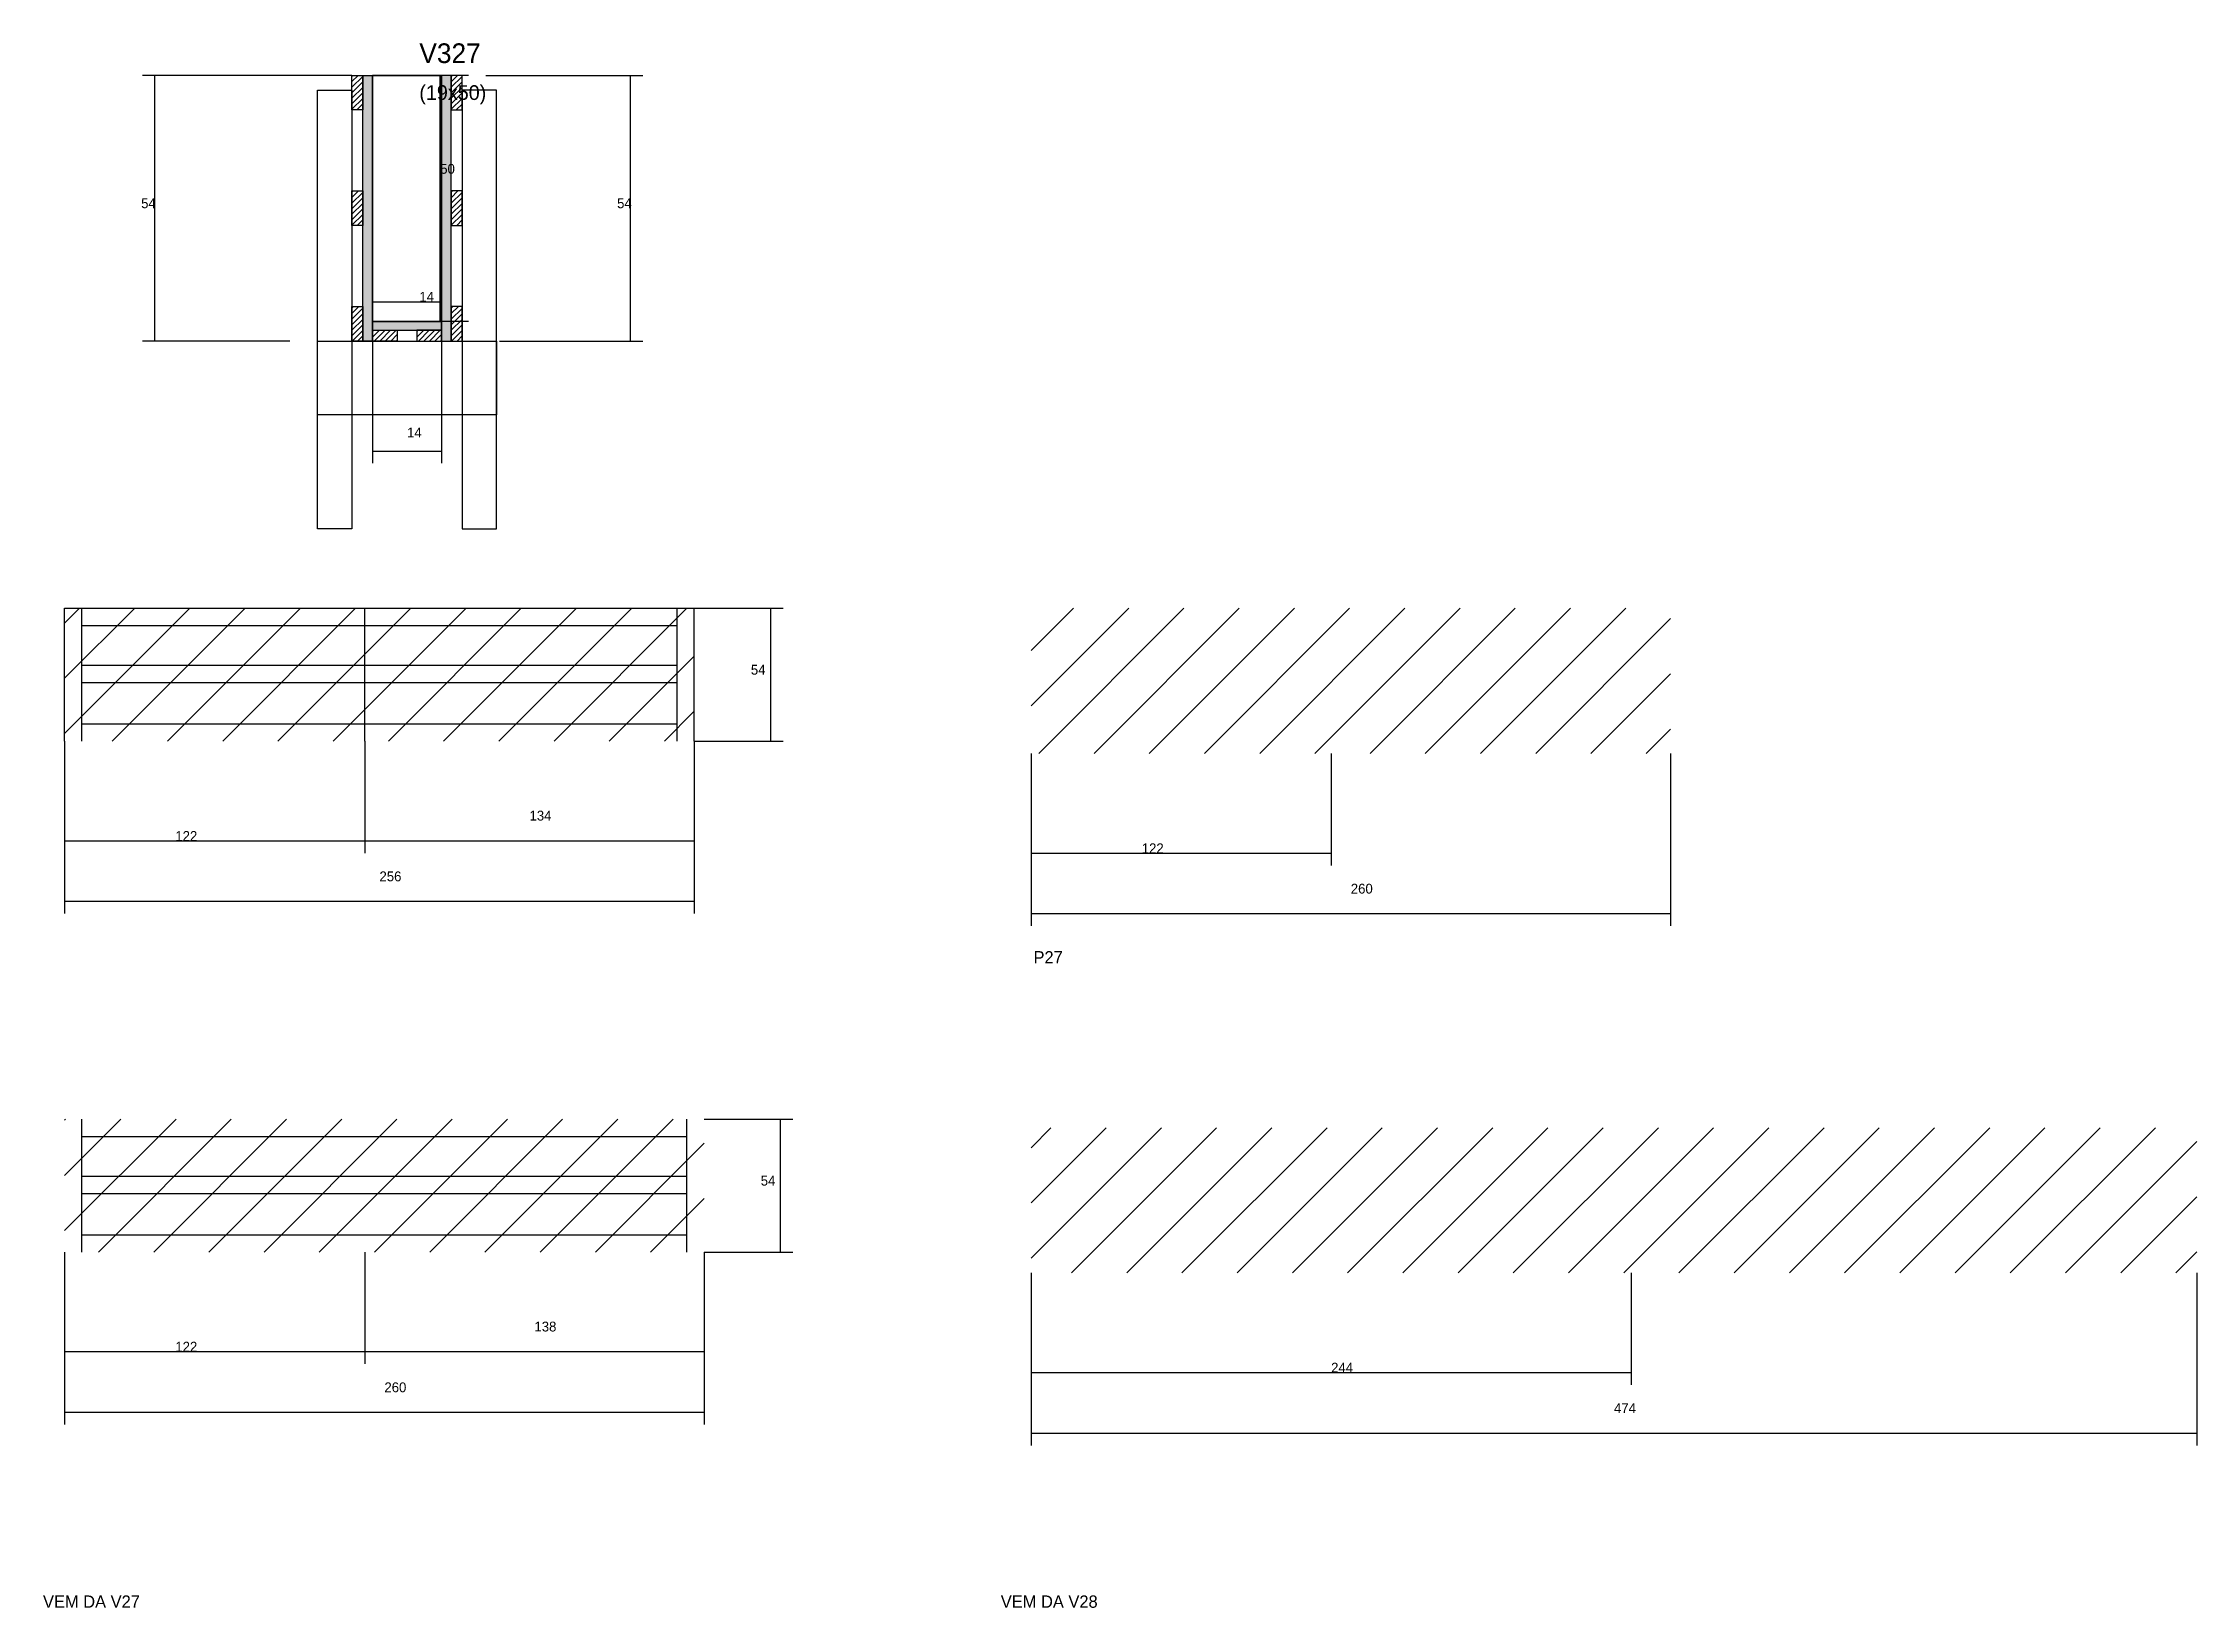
# Model space of a CAD drawing. Header units: metres. Extents: x 5165 to 6040, y 1832 to 2468.
import ezdxf

# ---------------------------------------------------------------- set-up
doc = ezdxf.new("R2010")
doc.units = ezdxf.units.M
for name, color, linetype in [('CONCRETO', 251, 'Continuous'), ('COTA', 241, 'Continuous'), ('Hachura', 253, 'Continuous'), ('Madeira', 126, 'Continuous'), ('NOMENCLATURA', 7, 'Continuous'), ('Painéis', 200, 'Continuous'), ('REAPROVEITAMENTO', 251, 'Continuous'), ('SARR_2.2x7', 40, 'Continuous'), ('SARR_3.5x7', 81, 'Continuous'), ('Texto Seção', 7, 'Continuous')]:
    doc.layers.add(name, color=color, linetype=linetype)

msp = doc.modelspace()

# ---------------------------------------------------------------- hatches: boundary and pattern name
at = {"layer": 'Hachura'}
h = msp.add_hatch(dxfattribs=at)
h.set_pattern_fill('ANSI31', scale=0.5)
h.paths.add_polyline_path([(5294.5, 2440.9), (5290.1, 2440.9), (5290.1, 2440.9), (5290.1, 2454.9), (5290.1, 2454.9), (5294.5, 2454.9), (5294.5, 2454.9), (5294.5, 2440.9)])
h = msp.add_hatch(color=8, dxfattribs=at)
h.dxf.hatch_style = 1
h.paths.add_polyline_path([(5298.5, 2454.9), (5294.5, 2454.9), (5294.5, 2454.9), (5294.5, 2346.9), (5294.5, 2346.9), (5298.5, 2346.9), (5298.5, 2346.9), (5298.5, 2454.9)])
h = msp.add_hatch(color=8, dxfattribs=at)
h.dxf.hatch_style = 1
h.paths.add_polyline_path([(5330.5, 2454.9), (5326.5, 2454.9), (5326.5, 2454.9), (5326.5, 2346.9), (5326.5, 2346.9), (5330.5, 2346.9), (5330.5, 2346.9), (5330.5, 2454.9)])
h = msp.add_hatch(dxfattribs=at)
h.set_pattern_fill('ANSI31', scale=0.5)
h.paths.add_polyline_path([(5330.5, 2440.9), (5334.9, 2440.9), (5334.9, 2440.9), (5334.9, 2454.9), (5334.9, 2454.9), (5330.5, 2454.9), (5330.5, 2454.9), (5330.5, 2440.9)])
h = msp.add_hatch(dxfattribs=at)
h.set_pattern_fill('ANSI31', scale=0.5)
h.paths.add_polyline_path([(5294.5, 2393.9), (5290.1, 2393.9), (5290.1, 2393.9), (5290.1, 2407.9), (5290.1, 2407.9), (5294.5, 2407.9), (5294.5, 2407.9), (5294.5, 2393.9)])
h = msp.add_hatch(dxfattribs=at)
h.set_pattern_fill('ANSI31', scale=0.5)
h.paths.add_polyline_path([(5330.5, 2393.9), (5334.9, 2393.9), (5334.9, 2393.9), (5334.9, 2407.9), (5334.9, 2407.9), (5330.5, 2407.9), (5330.5, 2407.9), (5330.5, 2393.9)])
h = msp.add_hatch(dxfattribs=at)
h.set_pattern_fill('ANSI31', scale=0.5)
h.paths.add_polyline_path([(5294.5, 2346.9), (5290.1, 2346.9), (5290.1, 2346.9), (5290.1, 2360.9), (5290.1, 2360.9), (5294.5, 2360.9), (5294.5, 2360.9), (5294.5, 2346.9)])
h = msp.add_hatch(dxfattribs=at)
h.set_pattern_fill('ANSI31', scale=0.5)
h.paths.add_polyline_path([(5330.5, 2346.9), (5334.9, 2346.9), (5334.9, 2346.9), (5334.9, 2360.9), (5334.9, 2360.9), (5330.5, 2360.9), (5330.5, 2360.9), (5330.5, 2346.9)])
h = msp.add_hatch(color=8, dxfattribs=at)
h.dxf.hatch_style = 1
h.paths.add_polyline_path([(5326.5, 2351.3), (5326.5, 2354.9), (5326.5, 2354.9), (5298.5, 2354.9), (5298.5, 2354.9), (5298.5, 2351.3), (5298.5, 2351.3), (5326.5, 2351.3)])
h = msp.add_hatch(dxfattribs=at)
h.set_pattern_fill('ANSI31', scale=0.5)
h.paths.add_polyline_path([(5298.5, 2346.9), (5298.5, 2351.3), (5298.5, 2351.3), (5308.5, 2351.3), (5308.5, 2351.3), (5308.5, 2346.9), (5308.5, 2346.9), (5298.5, 2346.9)])
h = msp.add_hatch(dxfattribs=at)
h.set_pattern_fill('ANSI31', scale=0.5)
h.paths.add_polyline_path([(5326.5, 2346.9), (5326.5, 2351.3), (5326.5, 2351.3), (5316.5, 2351.3), (5316.5, 2351.3), (5316.5, 2346.9), (5316.5, 2346.9), (5326.5, 2346.9)])
at = {"layer": 'REAPROVEITAMENTO'}
h = msp.add_hatch(dxfattribs=at)
h.set_pattern_fill('ANSI31', scale=5)
h.paths.add_polyline_path([(5429.3, 2184.3), (5429.3, 2238.3), (5429.3, 2238.3), (5173.3, 2238.3), (5173.3, 2238.3), (5173.3, 2184.3), (5173.3, 2184.3), (5429.3, 2184.3)])
h = msp.add_hatch(dxfattribs=at)
h.set_pattern_fill('ANSI31', scale=5)
h.paths.add_polyline_path([(5826.2, 2179.3), (5826.2, 2238.3), (5826.2, 2238.3), (5566.2, 2238.3), (5566.2, 2238.3), (5566.2, 2179.3), (5566.2, 2179.3), (5826.2, 2179.3)])
h = msp.add_hatch(dxfattribs=at)
h.set_pattern_fill('ANSI31', scale=5)
h.paths.add_polyline_path([(5433.3, 1976.6), (5433.3, 2030.6), (5433.3, 2030.6), (5173.3, 2030.6), (5173.3, 2030.6), (5173.3, 1976.6), (5173.3, 1976.6), (5433.3, 1976.6)])
h = msp.add_hatch(dxfattribs=at)
h.set_pattern_fill('ANSI31', scale=5)
h.paths.add_polyline_path([(6040.2, 1968.1), (6040.2, 2027.1), (6040.2, 2027.1), (5566.2, 2027.1), (5566.2, 2027.1), (5566.2, 1968.1), (5566.2, 1968.1), (6040.2, 1968.1)])

# ---------------------------------------------------------------- linework, layer by layer
at = {"layer": 'CONCRETO'}
for points in [[(5298.5, 2454.9), (5298.5, 2454.9), (5326.5, 2454.9), (5326.5, 2426.9), (5326.5, 2426.9), (5326.5, 2354.9), (5298.5, 2354.9), (5298.5, 2454.9)], [(5298.5, 2354.9), (5326.5, 2354.9), (5326.5, 2454.9), (5298.5, 2454.9)]]:
    msp.add_lwpolyline(points, close=True, dxfattribs=at)
at = {"layer": 'COTA'}
for p, q in [((5290.1, 2454.9), (5204.9, 2454.9)), ((5209.9, 2346.9), (5209.9, 2454.9)), ((5337.5, 2454.9), (5321, 2454.9)), ((5326, 2354.9), (5326, 2454.9)), ((5344.5, 2454.9), (5408.4, 2454.9)), ((5403.4, 2346.9), (5403.4, 2454.9)), ((5298.5, 2346.9), (5298.5, 2367.9)), ((5326.5, 2346.9), (5326.5, 2367.9)), ((5298.5, 2362.9), (5326.5, 2362.9)), ((5264.9, 2346.9), (5204.9, 2346.9)), ((5298.5, 2346.9), (5298.5, 2297.2)), ((5337.5, 2354.9), (5321, 2354.9)), ((5326.5, 2346.9), (5326.5, 2297.2)), ((5350.1, 2346.9), (5408.4, 2346.9)), ((5298.5, 2302.2), (5326.5, 2302.2)), ((5429.3, 2238.3), (5465.4, 2238.3)), ((5460.4, 2184.3), (5460.4, 2238.3)), ((5173.3, 2184.3), (5173.3, 2138.7)), ((5173.3, 2184.3), (5173.3, 2114.2)), ((5295.3, 2184.3), (5295.3, 2138.7)), ((5295.3, 2184.3), (5295.3, 2138.7)), ((5429.3, 2184.3), (5429.3, 2138.7)), ((5429.3, 2184.3), (5429.3, 2114.2)), ((5429.3, 2184.3), (5465.4, 2184.3)), ((5566.2, 2179.3), (5566.2, 2133.7)), ((5566.2, 2179.3), (5566.2, 2109.2)), ((5688.2, 2179.3), (5688.2, 2133.7)), ((5826.2, 2179.3), (5826.2, 2109.2)), ((5173.3, 2143.7), (5295.3, 2143.7)), ((5295.3, 2143.7), (5429.3, 2143.7)), ((5566.2, 2138.7), (5688.2, 2138.7)), ((5173.3, 2119.2), (5429.3, 2119.2)), ((5566.2, 2114.2), (5826.2, 2114.2)), ((5433.3, 2030.6), (5469.4, 2030.6)), ((5464.4, 1976.6), (5464.4, 2030.6)), ((5173.3, 1976.6), (5173.3, 1931.1)), ((5173.3, 1976.6), (5173.3, 1906.5)), ((5295.3, 1976.6), (5295.3, 1931.1)), ((5295.3, 1976.6), (5295.3, 1931.1)), ((5433.3, 1976.6), (5433.3, 1931.1)), ((5433.3, 1976.6), (5433.3, 1906.5)), ((5433.3, 1976.6), (5469.4, 1976.6)), ((5566.2, 1968.1), (5566.2, 1922.6)), ((5566.2, 1968.1), (5566.2, 1898)), ((5810.2, 1968.1), (5810.2, 1922.6)), ((6040.2, 1968.1), (6040.2, 1898)), ((5173.3, 1936.1), (5295.3, 1936.1)), ((5295.3, 1936.1), (5433.3, 1936.1)), ((5566.2, 1927.6), (5810.2, 1927.6)), ((5173.3, 1911.5), (5433.3, 1911.5)), ((5566.2, 1903), (6040.2, 1903))]:
    msp.add_line(p, q, dxfattribs=at)
at = {"layer": 'Madeira'}
for points in [[(5294.5, 2440.9), (5290.1, 2440.9), (5290.1, 2454.9), (5294.5, 2454.9)], [(5330.5, 2440.9), (5334.9, 2440.9), (5334.9, 2454.9), (5330.5, 2454.9)], [(5294.5, 2393.9), (5290.1, 2393.9), (5290.1, 2407.9), (5294.5, 2407.9)], [(5330.5, 2393.9), (5334.9, 2393.9), (5334.9, 2407.9), (5330.5, 2407.9)], [(5294.5, 2346.9), (5290.1, 2346.9), (5290.1, 2360.9), (5294.5, 2360.9)], [(5330.5, 2346.9), (5334.9, 2346.9), (5334.9, 2360.9), (5330.5, 2360.9)], [(5298.5, 2346.9), (5298.5, 2351.3), (5308.5, 2351.3), (5308.5, 2346.9)], [(5326.5, 2346.9), (5326.5, 2351.3), (5316.5, 2351.3), (5316.5, 2346.9)]]:
    msp.add_lwpolyline(points, close=True, dxfattribs=at)
at = {"layer": 'Painéis'}
for p, q in [((5298.5, 2346.9), (5298.5, 2454.9)), ((5326.5, 2346.9), (5326.5, 2454.9)), ((5298.5, 2354.9), (5326.5, 2354.9)), ((5298.5, 2351.3), (5298.5, 2354.9)), ((5326.5, 2351.3), (5326.5, 2354.9)), ((5173.3, 2238.3), (5429.3, 2238.3)), ((5173.3, 2184.3), (5173.3, 2238.3)), ((5295.3, 2184.3), (5295.3, 2238.3)), ((5429.3, 2184.3), (5429.3, 2238.3))]:
    msp.add_line(p, q, dxfattribs=at)
for points in [[(5294.5, 2454.9), (5298.5, 2454.9), (5298.5, 2346.9), (5294.5, 2346.9)], [(5330.5, 2454.9), (5326.5, 2454.9), (5326.5, 2346.9), (5330.5, 2346.9)], [(5326.5, 2351.3), (5326.5, 2354.9), (5298.5, 2354.9), (5298.5, 2351.3)]]:
    msp.add_lwpolyline(points, close=True, dxfattribs=at)
at = {"layer": 'SARR_2.2x7'}
for p, q in [((5180.3, 2184.3), (5180.3, 2238.3)), ((5422.3, 2184.3), (5422.3, 2238.3)), ((5180.3, 2231.3), (5295.3, 2231.3)), ((5295.3, 2231.3), (5422.3, 2231.3)), ((5180.3, 2215.1), (5295.3, 2215.1)), ((5180.3, 2208.1), (5295.3, 2208.1)), ((5295.3, 2215.1), (5422.3, 2215.1)), ((5295.3, 2208.1), (5422.3, 2208.1)), ((5180.3, 2191.3), (5295.3, 2191.3)), ((5295.3, 2191.3), (5422.3, 2191.3)), ((5180.3, 1976.6), (5180.3, 2030.6)), ((5180.3, 2023.6), (5295.3, 2023.6)), ((5295.3, 2023.6), (5426.3, 2023.6)), ((5426.3, 1976.6), (5426.3, 2030.6)), ((5180.3, 2007.4), (5295.3, 2007.4)), ((5295.3, 2007.4), (5426.3, 2007.4)), ((5180.3, 2000.4), (5295.3, 2000.4)), ((5295.3, 2000.4), (5426.3, 2000.4)), ((5180.3, 1983.6), (5295.3, 1983.6)), ((5295.3, 1983.6), (5426.3, 1983.6))]:
    msp.add_line(p, q, dxfattribs=at)
at = {"layer": 'SARR_3.5x7'}
for points in [[(5276.1, 2448.9), (5290.1, 2448.9), (5290.1, 2270.5), (5276.1, 2270.5)], [(5348.9, 2448.9), (5334.9, 2448.9), (5334.9, 2270.5), (5348.9, 2270.5)], [(5276.1, 2346.9), (5348.9, 2346.9), (5348.9, 2316.9), (5276.1, 2316.9)]]:
    msp.add_lwpolyline(points, close=True, dxfattribs=at)

# ---------------------------------------------------------------- texts
at = {"layer": 'COTA'}
for s, p in [('50', (5326, 2414.9)), ('54', (5204.4, 2400.9)), ('54', (5397.9, 2400.9)), ('14', (5317.5, 2362.9)), ('14', (5312.5, 2307.7)), ('54', (5452.3, 2211.3)), ('134', (5362.3, 2152)), ('122', (5218.3, 2143.7)), ('122', (5611.2, 2138.7)), ('256', (5301.3, 2127.3)), ('260', (5696.2, 2122.3)), ('54', (5456.3, 2003.6)), ('138', (5364.3, 1944.3)), ('122', (5218.3, 1936.1)), ('244', (5688.2, 1927.6)), ('260', (5303.3, 1919.6)), ('474', (5803.2, 1911.1))]:
    msp.add_text(s, height=4, dxfattribs=at).set_placement(p)
at = {"layer": 'NOMENCLATURA'}
msp.add_text('P27', height=5, dxfattribs=at).set_placement((5567.2, 2093.9))
at = {"layer": 'Texto Seção'}
for s, height, p in [('V327', 8, (5317.5, 2459.9)), ('(19x50)', 6, (5317.5, 2444.9)), ('VEM DA V27', 5, (5164.5, 1832)), ('VEM DA V28', 5, (5553.9, 1832))]:
    msp.add_text(s, height=height, dxfattribs=at).set_placement(p)

doc.saveas('drawing.dxf')
